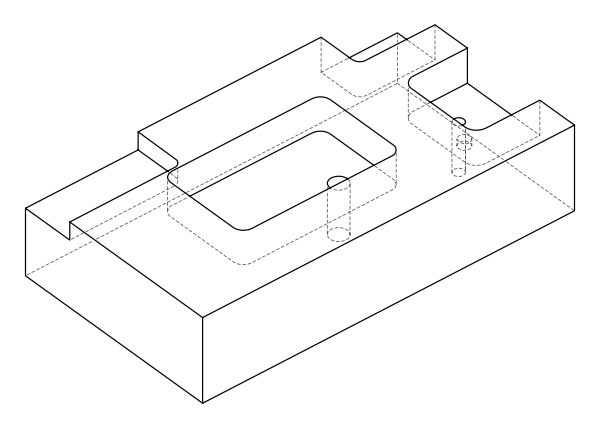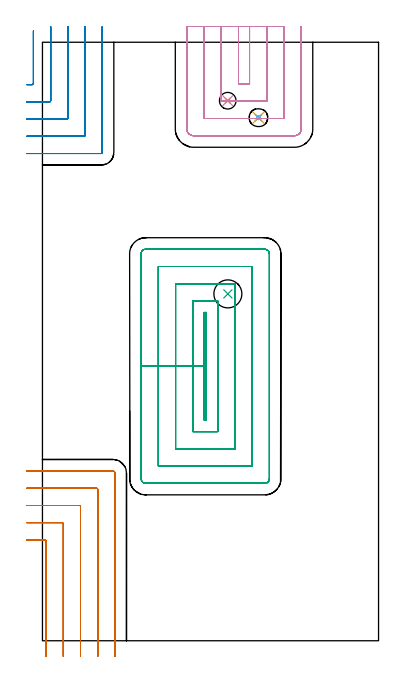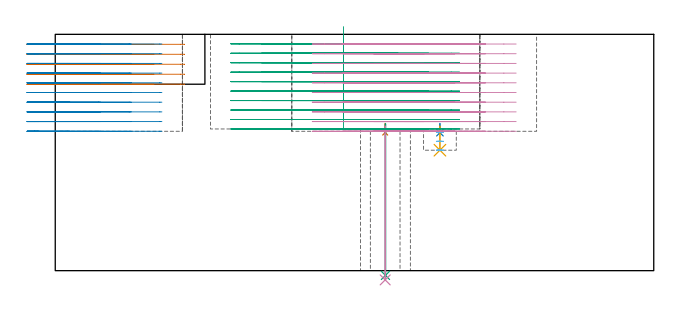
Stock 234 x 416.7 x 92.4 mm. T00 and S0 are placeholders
(PLAN: 10 operations, 4 tool changes, 71.3 min)
(1 SPOT_DRILL | STEP1HOLE_1 | NXT0321_9005460120000 | 0.04 min | 4171 mm3)
(2 SPOT_DRILL_1 | STEP1POCKET | NXT0321_9005460120000 | 0.04 min | 4179 mm3)
(3 INDEXABLE_INSERT_DRILL_THROUGH_HOLE_FROM_SOLID | STEP1HOLE | NXT0302_010 | 0.25 min | 27550 mm3)
(4 DRILL_THROUGH_HOLE_INTO_CENTER | STEP1HOLE_1 | NXT0301_087 | 0.25 min | 5826 mm3)
(5 DRILL_BLIND_HOLE_INTO_CENTER | STEP1POCKET | NXT0301_087 | 0.05 min | 714 mm3)
(6 MILL_ROUGH_BLIND_HOLE_CONTOUR | STEP1POCKET | NXT0201_013 | Spiral | 0.17 min | 796 mm3)
(7 MILL_CORNER_NOTCH_RECTANGULAR | CORNER_NOTCH_RECTANGULAR | NXT0201_012 | Follow Part, ap 4, ae 75% | 7.79 min | 143601 mm3)
(8 MILL_CORNER_NOTCH_RECTANGULAR_1 | CORNER_NOTCH_RECTANGULAR_1 | NXT0201_012 | Follow Part, ap 4, ae 75% | 10.49 min | 160439 mm3)
(9 MILL_RECTANGULAR_POCKET | POCKET_RECTANGULAR_STRAIGHT | NXT0201_012 | Follow Part, ap 4, ae 75% | 33.78 min | 682536 mm3)
(10 MILL_SLOT | SLOT_PARTIAL_RECTANGULAR | NXT0201_012 | Follow Part, ap 4, ae 75% | 18.48 min | 253442 mm3)
(TOOL NXT0321_9005460120000 | NC Spot Drill, 142deg, 12mm, Carbide, Uncoated | D12 PA142 FL30 Z2)
(TOOL NXT0302_010 | Index. Insert Drill 19.5mm [880-D1950L25-05] | D19.5 PA176 FL98 Z2)
(TOOL NXT0301_087 | Carbide Drill 11.6mm [860.1-1160-058A1-MM 2214] | D11.6 PA140 FL72 Z2)
(TOOL NXT0201_013 | ENDMILL 10mm | D10 FL30 Z4)
(TOOL NXT0201_012 | ENDMILL 16mm [2P460-1600-NA 1630] | D16 FL38 Z6)
(OP 1 SPOT_DRILL)
G17 G21 G94 G90
T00 M6
G54
G17 G0 G90 X129. Y376. S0 M3
G43 Z102.4 H0
G94 G81 G98 Z53.992 F250. R57.5
G80
M5
M2
(OP 2 SPOT_DRILL_1)
G17 G21 G94 G90
T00 M6
G54
G17 G0 G90 X150.4 Y364.2 S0 M3
G43 Z102.4 H0
G94 G81 G98 Z53.949 F250. R57.5
G80
M5
M2
(OP 3 INDEXABLE_INSERT_DRILL_THROUGH_HOLE_FROM_SOLID)
G17 G21 G94 G90
T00 M6
G54
G17 G0 G90 X129.1 Y241.5 S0 M3
G43 Z102.4 H1
G94 G81 G98 Z-1.84 F250. R57.4
G80
M5
M2
(OP 4 DRILL_THROUGH_HOLE_INTO_CENTER)
G17 G21 G94 G90
T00 M6
G54
G17 G0 G90 X129. Y376. S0 M3
G43 Z102.4 H1
G94 G73 G98 Z-3.611 F250. Q9.685 R56.5
G80
M5
M2
(OP 5 DRILL_BLIND_HOLE_INTO_CENTER)
G17 G21 G94 G90
T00 M6
G54
G17 G0 G90 X150.4 Y364.2 S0 M3
G43 Z102.4 H1
G94 G81 G98 Z47.1 F250. R56.5
G80
M5
M2
(OP 6 MILL_ROUGH_BLIND_HOLE_CONTOUR)
G17 G21 G94 G90
T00 M6
G54
G17 G0 G90 X150.4 Y364.2 S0 M3
G43 Z102.4 H0
Z54.033
G94 G3 X151.034 Y364.966 R0.645 F250.
X150.138 Y365.575 R0.766
X149.025 Y363.938 R1.4
X150.138 Y365.575 R-1.4
X149.581 Y364.756 R0.7
X150.4 Y364.2 R0.7
G0 Z50.567
G3 X151.034 Y364.966 R0.645
X150.138 Y365.575 R0.766
X149.025 Y363.938 R1.4
X150.138 Y365.575 R-1.4
X149.581 Y364.756 R0.7
X150.4 Y364.2 R0.7
G0 Z47.1
G3 X151.034 Y364.966 R0.645
X150.138 Y365.575 R0.766
X149.025 Y363.938 R1.4
X150.138 Y365.575 R-1.4
X149.581 Y364.756 R0.7
X150.4 Y364.2 R0.7
G0 Z102.4
M5
M2
(OP 7 MILL_CORNER_NOTCH_RECTANGULAR)
G17 G21 G94 G90
T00 M6
G54
G17 G0 G90 X2.5 Y-11. S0 M3
G43 Z102.4 H1
Z88.5
G94 G1 Y-8. F250.
Y69.405 F500.
G3 X1.705 Y70.2 R0.8
G1 X-8.
X-11. F250.
G0 Z102.4
X14.5 Y-11.
Z88.5
G1 Y-8.
Y81.405 F500.
G3 X13.705 Y82.2 R0.8
G1 X-8.
X-11. F250.
G0 Z102.4
X26.5 Y-11.
Z88.5
G1 Y-8.
Y93.405 F500.
G3 X25.705 Y94.2 R0.8
G1 X-8.
X-11. F250.
G0 Z102.4
X38.5 Y-11.
Z88.5
G1 Y-8.
Y105.404 F500.
G3 X37.704 Y106.2 R0.8
G1 X-8.
X-11. F250.
G0 Z102.4
X50.5 Y-11.
Z88.5
G1 Y-8.
Y116.7 F500.
G3 X49. Y118.2 R1.5
G1 X-8.
X-11. F250.
G0 Z102.4
X2.5 Y-11.
Z84.6
G1 Y-8.
Y69.405 F500.
G3 X1.705 Y70.2 R0.8
G1 X-8.
X-11. F250.
G0 Z102.4
X14.5 Y-11.
Z84.6
G1 Y-8.
Y81.405 F500.
G3 X13.705 Y82.2 R0.8
G1 X-8.
X-11. F250.
G0 Z102.4
X26.5 Y-11.
Z84.6
G1 Y-8.
Y93.405 F500.
G3 X25.705 Y94.2 R0.8
G1 X-8.
X-11. F250.
G0 Z102.4
X38.5 Y-11.
Z84.6
G1 Y-8.
Y105.404 F500.
G3 X37.704 Y106.2 R0.8
G1 X-8.
X-11. F250.
G0 Z102.4
X50.5 Y-11.
Z84.6
G1 Y-8.
Y116.7 F500.
G3 X49. Y118.2 R1.5
G1 X-8.
X-11. F250.
G0 Z102.4
X2.5 Y-11.
Z80.7
G1 Y-8.
Y69.405 F500.
G3 X1.705 Y70.2 R0.8
G1 X-8.
X-11. F250.
G0 Z102.4
X14.5 Y-11.
Z80.7
G1 Y-8.
Y81.405 F500.
G3 X13.705 Y82.2 R0.8
G1 X-8.
X-11. F250.
G0 Z102.4
X26.5 Y-11.
Z80.7
G1 Y-8.
Y93.405 F500.
G3 X25.705 Y94.2 R0.8
G1 X-8.
X-11. F250.
G0 Z102.4
X38.5 Y-11.
Z80.7
G1 Y-8.
Y105.404 F500.
G3 X37.704 Y106.2 R0.8
G1 X-8.
X-11. F250.
G0 Z102.4
X50.5 Y-11.
Z80.7
G1 Y-8.
Y116.7 F500.
G3 X49. Y118.2 R1.5
G1 X-8.
X-11. F250.
G0 Z102.4
X2.5 Y-11.
Z76.8
G1 Y-8.
Y69.405 F500.
G3 X1.705 Y70.2 R0.8
G1 X-8.
X-11. F250.
G0 Z102.4
X14.5 Y-11.
Z76.8
G1 Y-8.
Y81.405 F500.
G3 X13.705 Y82.2 R0.8
G1 X-8.
X-11. F250.
G0 Z102.4
X26.5 Y-11.
Z76.8
G1 Y-8.
Y93.405 F500.
G3 X25.705 Y94.2 R0.8
G1 X-8.
X-11. F250.
G0 Z102.4
X38.5 Y-11.
Z76.8
G1 Y-8.
Y105.404 F500.
G3 X37.704 Y106.2 R0.8
G1 X-8.
X-11. F250.
G0 Z102.4
X50.5 Y-11.
Z76.8
G1 Y-8.
Y116.7 F500.
G3 X49. Y118.2 R1.5
G1 X-8.
X-11. F250.
G0 Z102.4
X2.5 Y-11.
Z72.9
G1 Y-8.
Y69.405 F500.
G3 X1.705 Y70.2 R0.8
G1 X-8.
X-11. F250.
G0 Z102.4
X14.5 Y-11.
Z72.9
G1 Y-8.
Y81.405 F500.
G3 X13.705 Y82.2 R0.8
G1 X-8.
X-11. F250.
G0 Z102.4
X26.5 Y-11.
Z72.9
G1 Y-8.
Y93.405 F500.
G3 X25.705 Y94.2 R0.8
G1 X-8.
X-11. F250.
G0 Z102.4
X38.5 Y-11.
Z72.9
G1 Y-8.
Y105.404 F500.
G3 X37.704 Y106.2 R0.8
G1 X-8.
X-11. F250.
G0 Z102.4
X50.5 Y-11.
Z72.9
G1 Y-8.
Y116.7 F500.
G3 X49. Y118.2 R1.5
G1 X-8.
X-11. F250.
G0 Z102.4
M5
M2
(OP 8 MILL_CORNER_NOTCH_RECTANGULAR_1)
G17 G21 G94 G90
T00 M6
G54
G17 G0 G90 X-11. Y387.2 S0 M3
G43 Z102.4 H1
Z88.61
G94 G1 X-8. F250.
X-7.095 F500.
G3 X-6.3 Y387.995 R0.8
G1 Y421.631
Y424.631 F250.
G0 Z102.4
X-11. Y375.2
Z88.61
G1 X-8.
X4.905 F500.
G3 X5.7 Y375.995 R0.8
G1 Y424.7
Y427.7 F250.
G0 Z102.4
X-11. Y363.2
Z88.61
G1 X-8.
X16.904 F500.
G3 X17.7 Y363.996 R0.8
G1 Y424.7
Y427.7 F250.
G0 Z102.4
X-11. Y351.2
Z88.61
G1 X-8.
X28.904 F500.
G3 X29.7 Y351.996 R0.8
G1 Y424.7
Y427.7 F250.
G0 Z102.4
X-11. Y339.2
Z88.61
G1 X-8.
X40.904 F500.
G3 X41.7 Y339.996 R0.8
G1 Y424.7
Y427.7 F250.
G0 Z102.4
X-11. Y387.2
Z84.82
G1 X-8.
X-7.095 F500.
G3 X-6.3 Y387.995 R0.8
G1 Y421.631
Y424.631 F250.
G0 Z102.4
X-11. Y375.2
Z84.82
G1 X-8.
X4.905 F500.
G3 X5.7 Y375.995 R0.8
G1 Y424.7
Y427.7 F250.
G0 Z102.4
X-11. Y363.2
Z84.82
G1 X-8.
X16.904 F500.
G3 X17.7 Y363.996 R0.8
G1 Y424.7
Y427.7 F250.
G0 Z102.4
X-11. Y351.2
Z84.82
G1 X-8.
X28.904 F500.
G3 X29.7 Y351.996 R0.8
G1 Y424.7
Y427.7 F250.
G0 Z102.4
X-11. Y339.2
Z84.82
G1 X-8.
X40.904 F500.
G3 X41.7 Y339.996 R0.8
G1 Y424.7
Y427.7 F250.
G0 Z102.4
X-11. Y387.2
Z81.03
G1 X-8.
X-7.095 F500.
G3 X-6.3 Y387.995 R0.8
G1 Y421.631
Y424.631 F250.
G0 Z102.4
X-11. Y375.2
Z81.03
G1 X-8.
X4.905 F500.
G3 X5.7 Y375.995 R0.8
G1 Y424.7
Y427.7 F250.
G0 Z102.4
X-11. Y363.2
Z81.03
G1 X-8.
X16.904 F500.
G3 X17.7 Y363.996 R0.8
G1 Y424.7
Y427.7 F250.
G0 Z102.4
X-11. Y351.2
Z81.03
G1 X-8.
X28.904 F500.
G3 X29.7 Y351.996 R0.8
G1 Y424.7
Y427.7 F250.
G0 Z102.4
X-11. Y339.2
Z81.03
G1 X-8.
X40.904 F500.
G3 X41.7 Y339.996 R0.8
G1 Y424.7
Y427.7 F250.
G0 Z102.4
X-11. Y387.2
Z77.24
G1 X-8.
X-7.095 F500.
G3 X-6.3 Y387.995 R0.8
G1 Y421.631
Y424.631 F250.
G0 Z102.4
X-11. Y375.2
Z77.24
G1 X-8.
X4.905 F500.
G3 X5.7 Y375.995 R0.8
G1 Y424.7
Y427.7 F250.
G0 Z102.4
X-11. Y363.2
Z77.24
G1 X-8.
X16.904 F500.
G3 X17.7 Y363.996 R0.8
G1 Y424.7
Y427.7 F250.
G0 Z102.4
X-11. Y351.2
Z77.24
G1 X-8.
X28.904 F500.
G3 X29.7 Y351.996 R0.8
G1 Y424.7
Y427.7 F250.
G0 Z102.4
X-11. Y339.2
Z77.24
G1 X-8.
X40.904 F500.
G3 X41.7 Y339.996 R0.8
G1 Y424.7
Y427.7 F250.
G0 Z102.4
X-11. Y387.2
Z73.45
G1 X-8.
X-7.095 F500.
G3 X-6.3 Y387.995 R0.8
G1 Y421.631
Y424.631 F250.
G0 Z102.4
X-11. Y375.2
Z73.45
G1 X-8.
X4.905 F500.
G3 X5.7 Y375.995 R0.8
G1 Y424.7
Y427.7 F250.
G0 Z102.4
X-11. Y363.2
Z73.45
G1 X-8.
X16.904 F500.
G3 X17.7 Y363.996 R0.8
G1 Y424.7
Y427.7 F250.
G0 Z102.4
X-11. Y351.2
Z73.45
G1 X-8.
X28.904 F500.
G3 X29.7 Y351.996 R0.8
G1 Y424.7
Y427.7 F250.
G0 Z102.4
X-11. Y339.2
Z73.45
G1 X-8.
X40.904 F500.
G3 X41.7 Y339.996 R0.8
G1 Y424.7
Y427.7 F250.
G0 Z102.4
X-11. Y387.2
Z69.66
G1 X-8.
X-7.095 F500.
G3 X-6.3 Y387.995 R0.8
G1 Y421.631
Y424.631 F250.
G0 Z102.4
X-11. Y375.2
Z69.66
G1 X-8.
X4.905 F500.
G3 X5.7 Y375.995 R0.8
G1 Y424.7
Y427.7 F250.
G0 Z102.4
X-11. Y363.2
Z69.66
G1 X-8.
X16.905 F500.
G3 X17.7 Y363.995 R0.8
G1 Y424.7
Y427.7 F250.
G0 Z102.4
X-11. Y351.2
Z69.66
G1 X-8.
X28.904 F500.
G3 X29.7 Y351.996 R0.8
G1 Y424.7
Y427.7 F250.
G0 Z102.4
X-11. Y339.2
Z69.66
G1 X-8.
X40.904 F500.
G3 X41.7 Y339.996 R0.8
G1 Y424.7
Y427.7 F250.
G0 Z102.4
X-11. Y387.2
Z65.87
G1 X-8.
X-7.095 F500.
G3 X-6.3 Y387.995 R0.8
G1 Y421.631
Y424.631 F250.
G0 Z102.4
X-11. Y375.2
Z65.87
G1 X-8.
X4.905 F500.
G3 X5.7 Y375.995 R0.8
G1 Y424.7
Y427.7 F250.
G0 Z102.4
X-11. Y363.2
Z65.87
G1 X-8.
X16.905 F500.
G3 X17.7 Y363.995 R0.8
G1 Y424.7
Y427.7 F250.
G0 Z102.4
X-11. Y351.2
Z65.87
G1 X-8.
X28.904 F500.
G3 X29.7 Y351.996 R0.8
G1 Y424.7
Y427.7 F250.
G0 Z102.4
X-11. Y339.2
Z65.87
G1 X-8.
X40.904 F500.
G3 X41.7 Y339.996 R0.8
G1 Y424.7
Y427.7 F250.
G0 Z102.4
X-11. Y387.2
Z62.08
G1 X-8.
X-7.095 F500.
G3 X-6.3 Y387.995 R0.8
G1 Y421.631
Y424.631 F250.
G0 Z102.4
X-11. Y375.2
Z62.08
G1 X-8.
X4.905 F500.
G3 X5.7 Y375.995 R0.8
G1 Y424.7
Y427.7 F250.
G0 Z102.4
X-11. Y363.2
Z62.08
G1 X-8.
X16.905 F500.
G3 X17.7 Y363.995 R0.8
G1 Y424.7
Y427.7 F250.
G0 Z102.4
X-11. Y351.2
Z62.08
G1 X-8.
X28.904 F500.
G3 X29.7 Y351.996 R0.8
G1 Y424.7
Y427.7 F250.
G0 Z102.4
X-11. Y339.2
Z62.08
G1 X-8.
X40.904 F500.
G3 X41.7 Y339.996 R0.8
G1 Y424.7
Y427.7 F250.
G0 Z102.4
X-11. Y387.2
Z58.29
G1 X-8.
X-7.095 F500.
G3 X-6.3 Y387.995 R0.8
G1 Y421.631
Y424.631 F250.
G0 Z102.4
X-11. Y375.2
Z58.29
G1 X-8.
X4.905 F500.
G3 X5.7 Y375.995 R0.8
G1 Y424.7
Y427.7 F250.
G0 Z102.4
X-11. Y363.2
Z58.29
G1 X-8.
X16.905 F500.
G3 X17.7 Y363.995 R0.8
G1 Y424.7
Y427.7 F250.
G0 Z102.4
X-11. Y351.2
Z58.29
G1 X-8.
X28.904 F500.
G3 X29.7 Y351.996 R0.8
G1 Y424.7
Y427.7 F250.
G0 Z102.4
X-11. Y339.2
Z58.29
G1 X-8.
X40.904 F500.
G3 X41.7 Y339.996 R0.8
G1 Y424.7
Y427.7 F250.
G0 Z102.4
X-11. Y387.2
Z54.5
G1 X-8.
X-7.095 F500.
G3 X-6.3 Y387.995 R0.8
G1 Y421.631
Y424.631 F250.
G0 Z102.4
X-11. Y375.2
Z54.5
G1 X-8.
X4.905 F500.
G3 X5.7 Y375.995 R0.8
G1 Y424.7
Y427.7 F250.
G0 Z102.4
X-11. Y363.2
Z54.5
G1 X-8.
X16.905 F500.
G3 X17.7 Y363.995 R0.8
G1 Y424.7
Y427.7 F250.
G0 Z102.4
X-11. Y351.2
Z54.5
G1 X-8.
X28.904 F500.
G3 X29.7 Y351.996 R0.8
G1 Y424.7
Y427.7 F250.
G0 Z102.4
X-11. Y339.2
Z54.5
G1 X-8.
X40.904 F500.
G3 X41.7 Y339.996 R0.8
G1 Y424.7
Y427.7 F250.
G0 Z102.4
M5
M2
(OP 9 MILL_RECTANGULAR_POCKET)
G17 G21 G94 G90
T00 M6
G54
G17 G0 G90 X112.7 Y216.105 S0 M3
G43 Z102.4 H1
Z95.4
G94 G1 Y191.1 Z88.7 F250.
Y153.6 F500.
X114.
Y228.6
X112.7
Y191.1
X104.7
Y145.6
X122.
Y236.6
X104.7
Y191.1
X92.7
Y133.6
X134.
Y248.6
X92.7
Y191.1
X80.7
Y121.6
X146.
Y260.6
X80.7
Y191.1
X68.7
Y112.8
G3 X71.9 Y109.6 R3.2
G1 X154.8
G3 X158. Y112.8 R3.2
G1 Y269.4
G3 X154.8 Y272.6 R3.2
G1 X71.9
G3 X68.7 Y269.4 R3.2
G1 Y191.1
Y190.1
G0 X112.7 Y216.105 Z91.7
G1 Y191.1 Z85. F250.
Y153.6 F500.
X114.
Y228.6
X112.7
Y191.1
X104.7
Y145.6
X122.
Y236.6
X104.7
Y191.1
X92.7
Y133.6
X134.
Y248.6
X92.7
Y191.1
X80.7
Y121.6
X146.
Y260.6
X80.7
Y191.1
X68.7
Y112.8
G3 X71.9 Y109.6 R3.2
G1 X154.8
G3 X158. Y112.8 R3.2
G1 Y269.4
G3 X154.8 Y272.6 R3.2
G1 X71.9
G3 X68.7 Y269.4 R3.2
G1 Y191.1
Y190.1
G0 X112.7 Y216.105 Z88.
G1 Y191.1 Z81.3 F250.
Y153.6 F500.
X114.
Y228.6
X112.7
Y191.1
X104.7
Y145.6
X122.
Y236.6
X104.7
Y191.1
X92.7
Y133.6
X134.
Y248.6
X92.7
Y191.1
X80.7
Y121.6
X146.
Y260.6
X80.7
Y191.1
X68.7
Y112.8
G3 X71.9 Y109.6 R3.2
G1 X154.8
G3 X158. Y112.8 R3.2
G1 Y269.4
G3 X154.8 Y272.6 R3.2
G1 X71.9
G3 X68.7 Y269.4 R3.2
G1 Y191.1
Y190.1
G0 X112.7 Y216.105 Z84.3
G1 Y191.1 Z77.6 F250.
Y153.6 F500.
X114.
Y228.6
X112.7
Y191.1
X104.7
Y145.6
X122.
Y236.6
X104.7
Y191.1
X92.7
Y133.6
X134.
Y248.6
X92.7
Y191.1
X80.7
Y121.6
X146.
Y260.6
X80.7
Y191.1
X68.7
Y112.8
G3 X71.9 Y109.6 R3.2
G1 X154.8
G3 X158. Y112.8 R3.2
G1 Y269.4
G3 X154.8 Y272.6 R3.2
G1 X71.9
G3 X68.7 Y269.4 R3.2
G1 Y191.1
Y190.1
G0 X112.7 Y216.105 Z80.6
G1 Y191.1 Z73.9 F250.
Y153.6 F500.
X114.
Y228.6
X112.7
Y191.1
X104.7
Y145.6
X122.
Y236.6
X104.7
Y191.1
X92.7
Y133.6
X134.
Y248.6
X92.7
Y191.1
X80.7
Y121.6
X146.
Y260.6
X80.7
Y191.1
X68.7
Y112.8
G3 X71.9 Y109.6 R3.2
G1 X154.8
G3 X158. Y112.8 R3.2
G1 Y269.4
G3 X154.8 Y272.6 R3.2
G1 X71.9
G3 X68.7 Y269.4 R3.2
G1 Y191.1
Y190.1
G0 X112.7 Y216.105 Z76.9
G1 Y191.1 Z70.2 F250.
Y153.6 F500.
X114.
Y228.6
X112.7
Y191.1
X104.7
Y145.6
X122.
Y236.6
X104.7
Y191.1
X92.7
Y133.6
X134.
Y248.6
X92.7
Y191.1
X80.7
Y121.6
X146.
Y260.6
X80.7
Y191.1
X68.7
Y112.8
G3 X71.9 Y109.6 R3.2
G1 X154.8
G3 X158. Y112.8 R3.2
G1 Y269.4
G3 X154.8 Y272.6 R3.2
G1 X71.9
G3 X68.7 Y269.4 R3.2
G1 Y191.1
Y190.1
G0 X112.7 Y216.105 Z73.2
G1 Y191.1 Z66.5 F250.
Y153.6 F500.
X114.
Y228.6
X112.7
Y191.1
X104.7
Y145.6
X122.
Y236.6
X104.7
Y191.1
X92.7
Y133.6
X134.
Y248.6
X92.7
Y191.1
X80.7
Y121.6
X146.
Y260.6
X80.7
Y191.1
X68.7
Y112.8
G3 X71.9 Y109.6 R3.2
G1 X154.8
G3 X158. Y112.8 R3.2
G1 Y269.4
G3 X154.8 Y272.6 R3.2
G1 X71.9
G3 X68.7 Y269.4 R3.2
G1 Y191.1
Y190.1
G0 X112.7 Y216.105 Z69.5
G1 Y191.1 Z62.8 F250.
Y153.6 F500.
X114.
Y228.6
X112.7
Y191.1
X104.7
Y145.6
X122.
Y236.6
X104.7
Y191.1
X92.7
Y133.6
X134.
Y248.6
X92.7
Y191.1
X80.7
Y121.6
X146.
Y260.6
X80.7
Y191.1
X68.7
Y112.8
G3 X71.9 Y109.6 R3.2
G1 X154.8
G3 X158. Y112.8 R3.2
G1 Y269.4
G3 X154.8 Y272.6 R3.2
G1 X71.9
G3 X68.7 Y269.4 R3.2
G1 Y191.1
Y190.1
G0 X112.7 Y216.105 Z65.8
G1 Y191.1 Z59.1 F250.
Y153.6 F500.
X114.
Y228.6
X112.7
Y191.1
X104.7
Y145.6
X122.
Y236.6
X104.7
Y191.1
X92.7
Y133.6
X134.
Y248.6
X92.7
Y191.1
X80.7
Y121.6
X146.
Y260.6
X80.7
Y191.1
X68.7
Y112.8
G3 X71.9 Y109.6 R3.2
G1 X154.8
G3 X158. Y112.8 R3.2
G1 Y269.4
G3 X154.8 Y272.6 R3.2
G1 X71.9
G3 X68.7 Y269.4 R3.2
G1 Y191.1
Y190.1
G0 X112.7 Y216.105 Z62.1
G1 Y191.1 Z55.4 F250.
Y153.6 F500.
X114.
Y228.6
X112.7
Y191.1
X104.7
Y145.6
X122.
Y236.6
X104.7
Y191.1
X92.7
Y133.6
X134.
Y248.6
X92.7
Y191.1
X80.7
Y121.6
X146.
Y260.6
X80.7
Y191.1
X68.7
Y112.8
G3 X71.9 Y109.6 R3.2
G1 X154.8
G3 X158. Y112.8 R3.2
G1 Y269.4
G3 X154.8 Y272.6 R3.2
G1 X71.9
G3 X68.7 Y269.4 R3.2
G1 Y191.1
Y190.1
G0 Z102.4
M5
M2
(OP 10 MILL_SLOT)
G17 G21 G94 G90
T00 M6
G54
G17 G0 G90 X136.5 Y427.7 S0 M3
G43 Z102.4 H1
Z88.61
G94 G1 Y424.7 F250.
Y387.6 F500.
X144.2
Y424.7
Y427.7 F250.
X124.5
Y424.7
Y375.6 F500.
X156.2
Y424.7
Y427.7 F250.
X112.5
Y424.7
Y363.6 F500.
X168.2
Y424.7
Y427.7 F250.
X100.5
Y424.7
Y356.4 F500.
G3 X105.3 Y351.6 R4.8
G1 X175.4
G3 X180.2 Y356.4 R4.8
G1 Y424.7
Y427.7 F250.
G0 X136.5 Z84.82
G1 Y424.7
Y387.6 F500.
X144.2
Y424.7
Y427.7 F250.
X124.5
Y424.7
Y375.6 F500.
X156.2
Y424.7
Y427.7 F250.
X112.5
Y424.7
Y363.6 F500.
X168.2
Y424.7
Y427.7 F250.
X100.5
Y424.7
Y356.4 F500.
G3 X105.3 Y351.6 R4.8
G1 X175.4
G3 X180.2 Y356.4 R4.8
G1 Y424.7
Y427.7 F250.
G0 X136.5 Z81.03
G1 Y424.7
Y387.6 F500.
X144.2
Y424.7
Y427.7 F250.
X124.5
Y424.7
Y375.6 F500.
X156.2
Y424.7
Y427.7 F250.
X112.5
Y424.7
Y363.6 F500.
X168.2
Y424.7
Y427.7 F250.
X100.5
Y424.7
Y356.4 F500.
G3 X105.3 Y351.6 R4.8
G1 X175.4
G3 X180.2 Y356.4 R4.8
G1 Y424.7
Y427.7 F250.
G0 X136.5 Z77.24
G1 Y424.7
Y387.6 F500.
X144.2
Y424.7
Y427.7 F250.
X124.5
Y424.7
Y375.6 F500.
X156.2
Y424.7
Y427.7 F250.
X112.5
Y424.7
Y363.6 F500.
X168.2
Y424.7
Y427.7 F250.
X100.5
Y424.7
Y356.4 F500.
G3 X105.3 Y351.6 R4.8
G1 X175.4
G3 X180.2 Y356.4 R4.8
G1 Y424.7
Y427.7 F250.
G0 X136.5 Z73.45
G1 Y424.7
Y387.6 F500.
X144.2
Y424.7
Y427.7 F250.
X124.5
Y424.7
Y375.6 F500.
X156.2
Y424.7
Y427.7 F250.
X112.5
Y424.7
Y363.6 F500.
X168.2
Y424.7
Y427.7 F250.
X100.5
Y424.7
Y356.4 F500.
G3 X105.3 Y351.6 R4.8
G1 X175.4
G3 X180.2 Y356.4 R4.8
G1 Y424.7
Y427.7 F250.
G0 X136.5 Z69.66
G1 Y424.7
Y387.6 F500.
X144.2
Y424.7
Y427.7 F250.
X124.5
Y424.7
Y375.6 F500.
X156.2
Y424.7
Y427.7 F250.
X112.5
Y424.7
Y363.6 F500.
X168.2
Y424.7
Y427.7 F250.
X100.5
Y424.7
Y356.4 F500.
G3 X105.3 Y351.6 R4.8
G1 X175.4
G3 X180.2 Y356.4 R4.8
G1 Y424.7
Y427.7 F250.
G0 X136.5 Z65.87
G1 Y424.7
Y387.6 F500.
X144.2
Y424.7
Y427.7 F250.
X124.5
Y424.7
Y375.6 F500.
X156.2
Y424.7
Y427.7 F250.
X112.5
Y424.7
Y363.6 F500.
X168.2
Y424.7
Y427.7 F250.
X100.5
Y424.7
Y356.4 F500.
G3 X105.3 Y351.6 R4.8
G1 X175.4
G3 X180.2 Y356.4 R4.8
G1 Y424.7
Y427.7 F250.
G0 X136.5 Z62.08
G1 Y424.7
Y387.6 F500.
X144.2
Y424.7
Y427.7 F250.
X124.5
Y424.7
Y375.6 F500.
X156.2
Y424.7
Y427.7 F250.
X112.5
Y424.7
Y363.6 F500.
X168.2
Y424.7
Y427.7 F250.
X100.5
Y424.7
Y356.4 F500.
G3 X105.3 Y351.6 R4.8
G1 X175.4
G3 X180.2 Y356.4 R4.8
G1 Y424.7
Y427.7 F250.
G0 X136.5 Z58.29
G1 Y424.7
Y387.6 F500.
X144.2
Y424.7
Y427.7 F250.
X124.5
Y424.7
Y375.6 F500.
X156.2
Y424.7
Y427.7 F250.
X112.5
Y424.7
Y363.6 F500.
X168.2
Y424.7
Y427.7 F250.
X100.5
Y424.7
Y356.4 F500.
G3 X105.3 Y351.6 R4.8
G1 X175.4
G3 X180.2 Y356.4 R4.8
G1 Y424.7
Y427.7 F250.
G0 X136.5 Z54.5
G1 Y424.7
Y387.6 F500.
X144.2
Y424.7
Y427.7 F250.
X124.5
Y424.7
Y375.6 F500.
X156.2
Y424.7
Y427.7 F250.
X112.5
Y424.7
Y363.6 F500.
X168.2
Y424.7
Y427.7 F250.
X100.5
Y424.7
Y356.4 F500.
G3 X105.3 Y351.6 R4.8
G1 X175.4
G3 X180.2 Y356.4 R4.8
G1 Y424.7
Y427.7 F250.
G0 Z102.4
M5
M2
